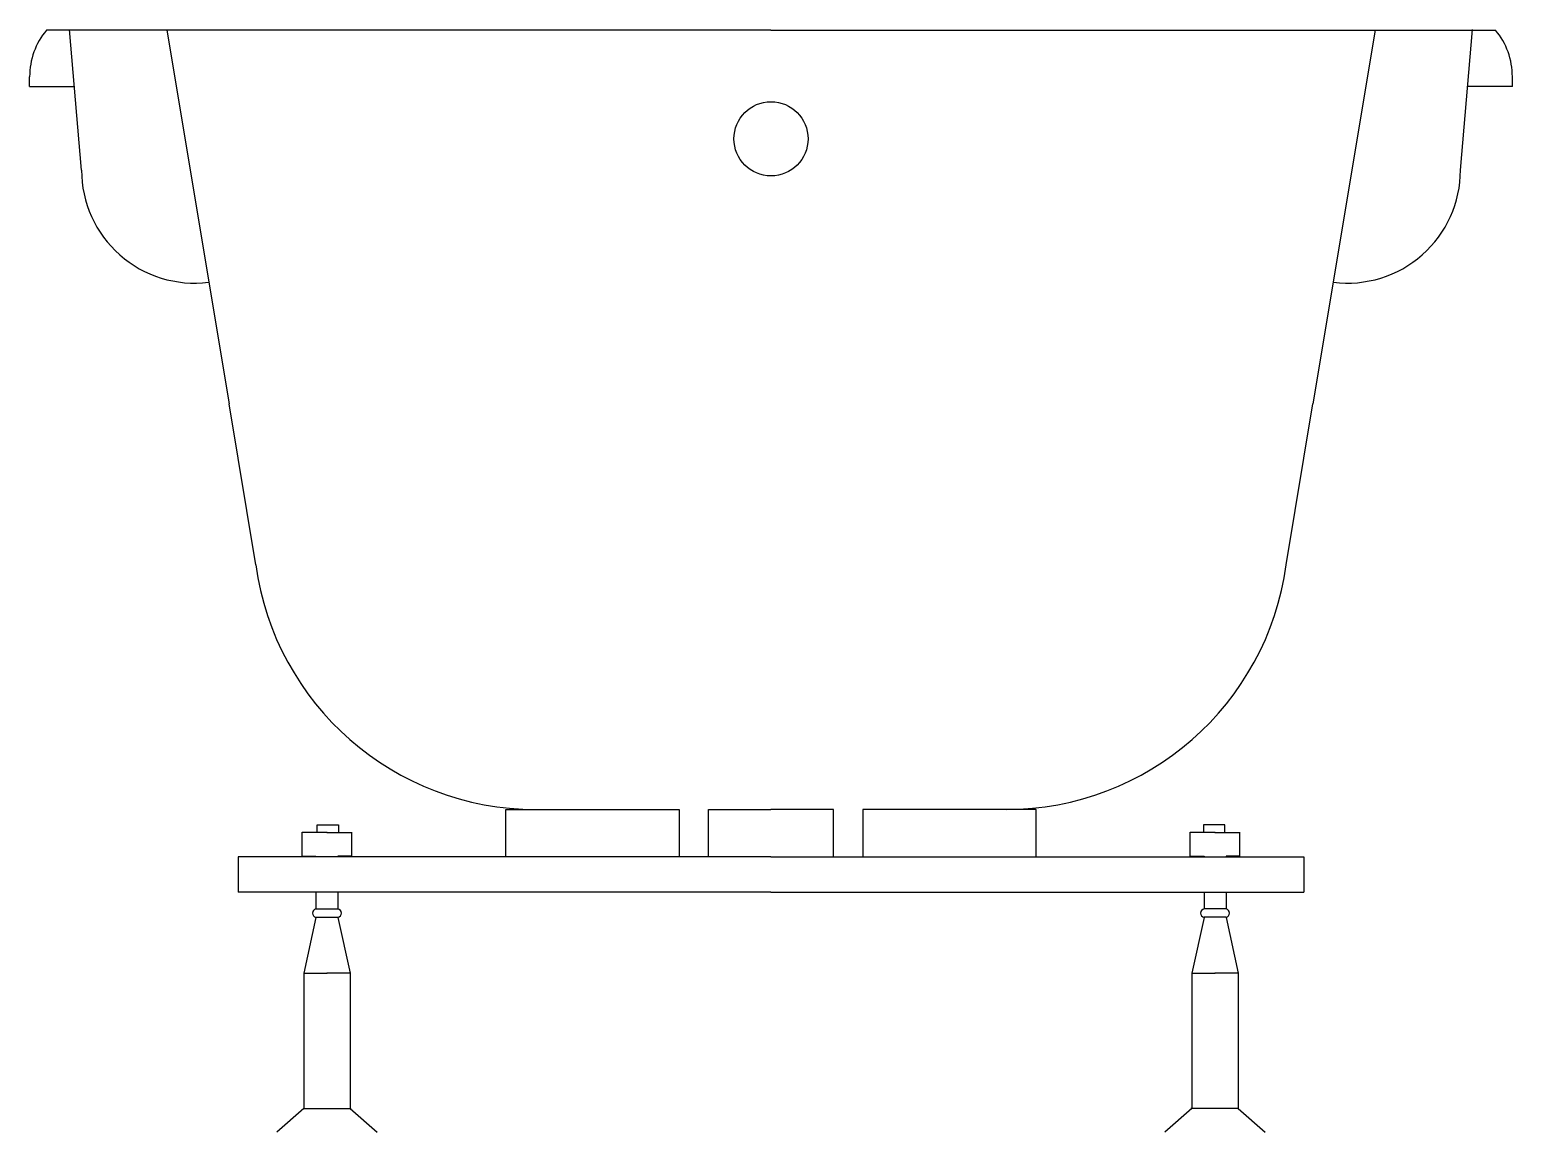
# Model space of a CAD drawing. Extents: x 0 to 80, y 0.6 to 60.
import ezdxf

# ---------------------------------------------------------------- set-up
doc = ezdxf.new("R2010")
doc.units = 0
doc.header["$LTSCALE"] = 5
doc.header["$MEASUREMENT"] = 0
doc.layers.get('0').update_dxf_attribs({"linetype": 'CONTINUOUS'})

msp = doc.modelspace()

# ---------------------------------------------------------------- linework, layer by layer
at = {"color": 0, "linetype": 'ByBlock'}
for p, q in [((2.795, 52.457), (2.144, 60.03)), ((77.205, 52.457), (77.856, 60.03)), ((40, 60), (0.898, 60)), ((7.393, 60), (10.763, 39.84)), ((40, 60), (79.102, 60)), ((72.607, 60), (69.237, 39.84)), ((-0.004, 56.972), (-0.004, 57.492)), ((-0.004, 56.972), (2.387, 56.972)), ((80.004, 56.972), (77.613, 56.972)), ((80.004, 56.972), (80.004, 57.492)), ((12.202, 31.17), (10.763, 39.84)), ((67.798, 31.17), (69.237, 39.84)), ((25.696, 17.968), (35.049, 17.968)), ((25.696, 15.412), (25.696, 17.968)), ((35.049, 17.968), (35.049, 15.412)), ((36.633, 15.412), (36.633, 17.968)), ((36.633, 17.968), (40, 17.968)), ((43.367, 17.968), (40, 17.968)), ((43.367, 15.412), (43.367, 17.968)), ((44.951, 17.968), (44.951, 15.412)), ((54.304, 17.968), (44.951, 17.968)), ((54.304, 15.412), (54.304, 17.968)), ((15.506, 16.737), (15.506, 17.139)), ((15.506, 17.139), (16.657, 17.139)), ((16.657, 17.139), (16.657, 16.737)), ((63.343, 17.139), (63.343, 16.737)), ((64.494, 17.139), (63.343, 17.139)), ((64.494, 16.737), (64.494, 17.139)), ((14.699, 15.441), (14.699, 16.737)), ((16.047, 16.731), (14.699, 16.731)), ((16.025, 16.731), (17.373, 16.731)), ((17.373, 15.441), (17.373, 16.737)), ((62.627, 15.441), (62.627, 16.737)), ((63.975, 16.731), (62.627, 16.731)), ((63.953, 16.731), (65.301, 16.731)), ((65.301, 15.441), (65.301, 16.737)), ((11.239, 15.412), (11.239, 13.5)), ((40, 15.412), (11.239, 15.412)), ((14.699, 15.441), (15.441, 15.441)), ((15.441, 15.441), (15.441, 15.412)), ((16.631, 15.441), (16.631, 15.412)), ((17.373, 15.441), (16.631, 15.441)), ((40, 15.412), (68.761, 15.412)), ((62.627, 15.441), (63.369, 15.441)), ((63.369, 15.441), (63.369, 15.412)), ((64.559, 15.441), (64.559, 15.412)), ((65.301, 15.441), (64.559, 15.441)), ((68.761, 15.412), (68.761, 13.5)), ((40, 13.5), (11.239, 13.5)), ((15.441, 13.5), (15.441, 12.606)), ((16.631, 13.5), (16.631, 12.606)), ((40, 13.5), (68.761, 13.5)), ((63.369, 13.5), (63.369, 12.606)), ((64.559, 13.5), (64.559, 12.606)), ((15.441, 12.147), (14.782, 9.139)), ((15.441, 12.606), (16.631, 12.606)), ((15.441, 12.15), (16.631, 12.15)), ((16.631, 12.147), (17.29, 9.139)), ((63.369, 12.147), (62.71, 9.139)), ((64.559, 12.606), (63.369, 12.606)), ((64.559, 12.15), (63.369, 12.15)), ((64.559, 12.147), (65.218, 9.139)), ((14.782, 9.139), (16.047, 9.139)), ((14.782, 9.139), (14.782, 1.828)), ((17.29, 9.139), (16.025, 9.139)), ((17.29, 9.139), (17.29, 1.828)), ((62.71, 9.139), (63.975, 9.139)), ((62.71, 9.139), (62.71, 1.828)), ((65.218, 9.139), (63.953, 9.139)), ((65.218, 9.139), (65.218, 1.828)), ((14.782, 1.828), (13.333, 0.551)), ((14.807, 1.828), (17.348, 1.828)), ((17.29, 1.828), (18.739, 0.551)), ((62.71, 1.828), (61.261, 0.551)), ((65.193, 1.828), (62.652, 1.828)), ((65.218, 1.828), (66.667, 0.551))]:
    msp.add_line(p, q, dxfattribs=at)
msp.add_circle((40, 54.142), 2, dxfattribs=at)
for centre, radius, start, end in [((3.895, 57.505), 3.9, 140.2303, 180.19375), ((76.105, 57.505), 3.9, 359.80625, 39.7697), ((8.895, 52.457), 6.1, 180, 277.0677), ((71.105, 52.457), 6.1, 262.9323, 0), ((27.313, 33.216), 15.249, 187.71202, 270), ((52.687, 33.216), 15.249, 270, 352.28798), ((15.488, 12.377), 0.234, 101.48705, 258.51295), ((16.584, 12.377), 0.234, 281.48705, 78.51295), ((63.416, 12.377), 0.234, 101.48705, 258.51295), ((64.512, 12.377), 0.234, 281.48705, 78.51295)]:
    msp.add_arc(centre, radius, start, end, dxfattribs=at)

doc.saveas('drawing.dxf')
